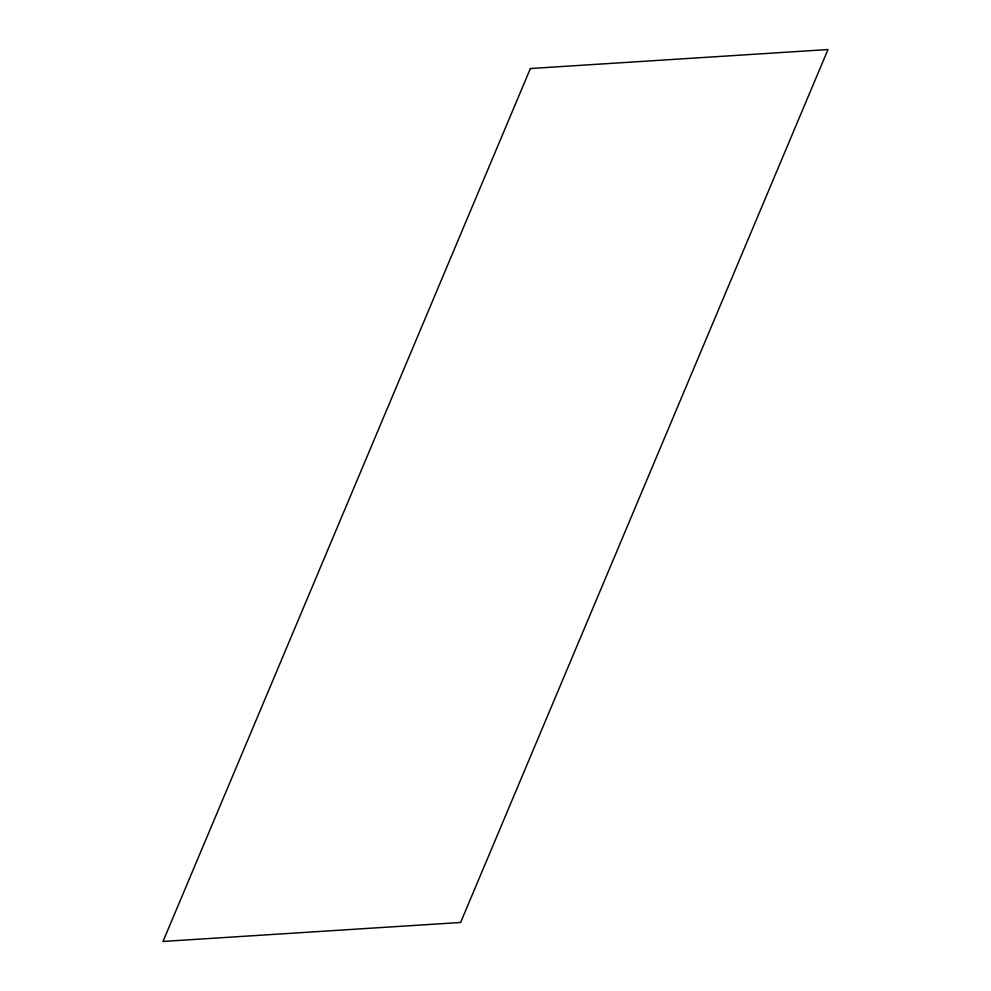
<?xml version="1.0" encoding="UTF-8"?>
<svg xmlns="http://www.w3.org/2000/svg" width="991" height="991" viewBox="0 0 991 991"><rect width="100%" height="100%" fill="white"/><g stroke="black" fill="none" stroke-linecap="round" stroke-linejoin="round"><path stroke-width="1.49" d="M530.383 68.528L163.007 941.45L460.617 922.472L827.993 49.55L530.383 68.528"/></g></svg>
